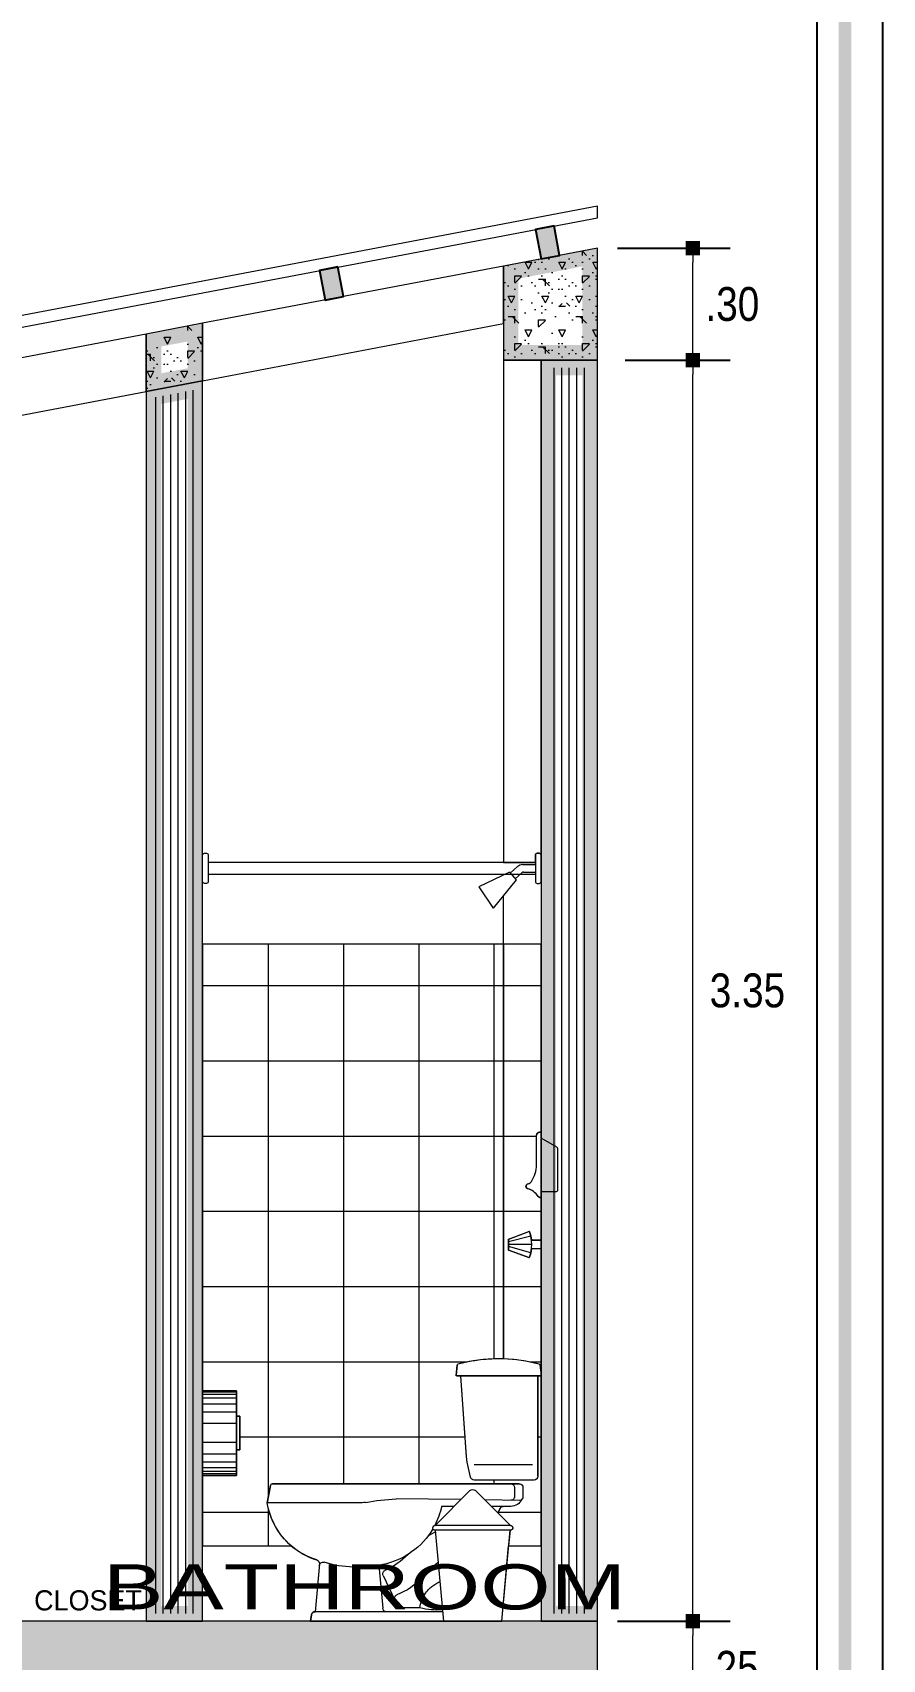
# Model space of a CAD drawing. Header units: millimetres. Extents: x 1555 to 3397, y 790 to 1592.
# Drawn here: x 1728.372 to 1730.633, y 808.408 to 812.734 of the extents above; entities that cross this region are included whole.
import ezdxf
from ezdxf.enums import TextEntityAlignment as Align

# ---------------------------------------------------------------- set-up
doc = ezdxf.new("R2010")
doc.units = ezdxf.units.MM
doc.linetypes.add('CONTINUA', pattern=[0])
doc.layers.get('0').update_dxf_attribs({"lineweight": 5})
doc.layers.get('Defpoints').update_dxf_attribs({"lineweight": 5})
for name, color, linetype, lineweight in [('0-Hach de Muro Alto', 145, 'Continuous', 5), ('0-Muro Alto', 145, 'Continuous', 5), ('02', 2, 'Continuous', 5), ('CASCO', 7, 'Continuous', 9), ('CONCRETO DE LOSA ALIGERADO', 251, 'Continuous', 5), ('COTA', 250, 'Continuous', 9), ('COTAS-01', 7, 'Continuous', 15), ('LOSA STDIO ARQ', 7, 'Continuous', 13), ('MARCO DE MENBRETE', 252, 'Continuous', 25), ('MARCO DE VENTANA Y PUERTA', 250, 'Continuous', 13), ('murito', 139, 'Continuous', 13), ('MURO ELEV', 7, 'Continuous', 20), ('NOMBRES', 7, 'Continuous', 0), ('PROYECCIONES', 9, 'Continuous', 5), ('TEXT2', 7, 'Continuous', 9), ('VIGA  MADERA', 46, 'Continuous', 25), ('VIGA PRINCIPAL', 250, 'CONTINUA', 9)]:
    doc.layers.add(name, color=color, linetype=linetype, lineweight=lineweight)
for name, color, linetype, lineweight, true_color in [('APARATOS-SANITARIOS-02', 7, 'Continuous', 13, 0x474e45), ('COLUMNA ELEVACION', 7, 'Continuous', 9, 0x44484a), ('MARCO  LOGITO LM', 7, 'Continuous', 25, 0x5b584a), ('RELLENO DE MURO CORTE', 7, 'Continuous', 5, 0x5b605f), ('TEXTURA SH', 7, 'Continuous', 5, 0x5f8f9f)]:
    doc.layers.add(name, color=color, linetype=linetype, lineweight=lineweight, true_color=true_color)
doc.layers.add('calamina', color=14, linetype='Continuous')
doc.layers.add('LOGO', color=7, linetype='Continuous')
doc.styles.add('DETALLES', font='techl___.ttf')
doc.styles.add('ROMAND', font='', dxfattribs={"height": 2})
doc.styles.add('TEXTO-AMBIENTES', font='GOTHIC.TTF', dxfattribs={"width": 1.5, "height": 0.125})
doc.styles.get('ROMAND').set_extended_font_data('Air Conditioner')
doc.dimstyles.new('50$0', dxfattribs={"dimscale": 0, "dimtxt": 0.09, "dimasz": 0.038, "dimexe": 0.1, "dimexo": 0.05, "dimgap": 0.02, "dimtad": 2, "dimtih": 1, "dimtoh": 1, "dimlfac": -1, "dimzin": 4, "dimdsep": 46, "dimtxsty": 'DETALLES', "dimblk": 'BOXFILLED', "dimcen": 2.5, "dimclrd": 256, "dimclre": 256, "dimclrt": 256, "dimazin": 0, "dimtfac": 1, "dimtmove": 0, "dimatfit": 2, "dimldrblk": 'DOT', "dimfxl": 0.2, "dimfxlon": 1, "dimtolj": 1, "dimtzin": 0, "dimlwd": -1, "dimarcsym": 0})
pattern_1 = [(90, (94.73978720857752, -7.142844465469118), (-0.02, 0), [])]

# ---------------------------------------------------------------- blocks, each defined once
blk = doc.blocks.new('PAPELERA')
at = {"layer": 'APARATOS-SANITARIOS-02'}
for p, q in [((0, 0.1124999999999545), (0, -0.1124999999999545)), ((0.0899999999999182, 0.1124999999999545), (0, 0.1124999999999545)), ((0.0899999999999182, -0.1124999999999545), (0.0899999999999182, 0.1124999999999545)), ((0.0989999999999327, 0.0449999999999591), (0.0899999999999182, 0.0449999999999591)), ((0.0989999999999327, -0.0449999999998454), (0.0989999999999327, 0.0449999999999591)), ((0.0899999999999182, -0.0449999999998454), (0.0989999999999327, -0.0449999999998454)), ((0, -0.1124999999999545), (0.0899999999999182, -0.1124999999999545))]:
    blk.add_line(p, q, dxfattribs=at)
at = {"layer": 'PROYECCIONES'}
for p, q in [((0.0899999999999182, 0.1088859963811046), (0, 0.1088859963811046)), ((0.0899999999999182, 0.1025392851771585), (0, 0.1025392851771585)), ((0.0899999999999182, 0.0925823072731191), (0, 0.0925823072731191)), ((0.0899999999999182, 0.0770550357099182), (0, 0.0770550357099182)), ((0.0899999999999182, 0.0557824630409414), (0, 0.0557824630409414)), ((0.0899999999999182, 0.0449999999999591), (0.0899999999999182, -0.0449999999998454)), ((0.0899999999999182, 0.0255518337460217), (0, 0.0255518337460217)), ((0.0899999999999182, -0.0255518337460217), (0, -0.0255518337460217)), ((0.0899999999999182, -0.0557824630409414), (0, -0.0557824630409414)), ((0.0899999999999182, -0.0770550357098046), (0, -0.0770550357098046)), ((0.0899999999999182, -0.0925823072731191), (0, -0.0925823072731191)), ((0.0899999999999182, -0.1025392851771585), (0, -0.1025392851771585)), ((0.0899999999999182, -0.1088859963809909), (0, -0.1088859963809909))]:
    blk.add_line(p, q, dxfattribs=at)
blk = doc.blocks.new('tacho')
at = {"layer": 'APARATOS-SANITARIOS-02'}
for p, q in [((2356.095447436451, 1087.52202667572), (2356.188040387166, 1087.61460655781)), ((2356.202854418227, 1087.614606484318), (2356.295445458055, 1087.52202667572)), ((2356.095417959336, 1087.52202667572), (2356.295445458055, 1087.52202667572)), ((2356.096387022923, 1087.509242381162), (2356.295445458055, 1087.509242381162)), ((2356.118251863919, 1087.267674322661), (2356.096387022923, 1087.509242381162)), ((2356.272641030587, 1087.267674322661), (2356.294510919557, 1087.509311065416)), ((2356.272641030587, 1087.267674322661), (2356.118251863919, 1087.267674322661))]:
    blk.add_line(p, q, dxfattribs=at)
for centre, radius, start, end in [((2356.195447365946, 1087.607198533457), 0.0104757892041821, 45.0034751803708, 134.9959563338517), ((2356.09545443213, 1087.515600480785), 0.0064261307482429, 90.06232937264437, 278.3445048211329), ((2356.295445458055, 1087.515634528441), 0.0063921472790298, 261.5931658128353, 90)]:
    blk.add_arc(centre, radius, start, end, dxfattribs=at)
blk = doc.blocks.new('A$C6BB93238')
at = {"layer": 'APARATOS-SANITARIOS-02'}
for p, q in [((-0.3826114089165458, 0.4323001418545119), (-0.3855775944825836, 0.4060282118900887)), ((-0.1619965177083031, 0.4038038317396513), (-0.3835902210844324, 0.4038038317396513)), ((-0.3771002387798035, 0.4038038317396513), (-0.172100238821713, 0.4038038317396513)), ((-0.3771002387798035, 0.1368038308157793), (-0.3771002387798035, 0.4038038317396513)), ((-0.1876425450022907, 0.1894042574151626), (-0.172100238821713, 0.4038038317396513)), ((-0.1621189474531093, 0.4322024740561119), (-0.1600029897813329, 0.4059645988329521)), ((-0.3625662898698465, 0.166803830145227), (-0.2076526924206519, 0.166803830145227)), ((-0.1979142190243692, 0.1345249869211784), (-0.1922848822136984, 0.1585776068552605)), ((-0.3671002388286979, 0.1268038310392967), (-0.2076511007903719, 0.1268038310392967)), ((-0.337600238824507, 0.1068038314863315), (-0.337600238824507, 0.0828038312777153)), ((-0.3276002388151937, 0.1168038312628141), (0.328236483649107, 0.1168038312628141)), ((-0.3151002388035522, 0.1068038314863315), (-0.3151002388035522, 0.0828038312777153)), ((0.3341420304791427, 0.1118642639651171), (0.3423997612267158, 0.0658769708409182)), ((-0.3276002388151937, 0.0728038315012327), (-0.2362562439566318, 0.0739195478495276)), ((-0.3049787784980253, 0.0568038307412735), (-0.2533743771286936, 0.0568038307413872)), ((-0.2708030888093162, 0.0393775789597157), (-0.2776002388268353, 0.0524863682969681)), ((-0.1725805929677335, 0.0746973106888618), (-0.0001192713675664, 0.0768038302942387)), ((-0.1546849422898049, 0.0568038307411598), (-0.1213082899043911, 0.0568038307412735)), ((0.0988199347343653, 0.0658769708409182), (0.3423997612267158, 0.0658769708409182)), ((0.0345577825505643, -0.1273653220102915), (-0.0040241250821964, -0.2075327533946165)), ((0.0447173950674369, -0.1089416268930563), (0.0355459524730577, -0.2140653107032904)), ((0.2039414132309503, -0.0958666868225464), (0.2150501853616333, -0.2231961685881743)), ((-0.063522435811592, -0.2131961688116917), (-0.01303489846714, -0.2131961688116917)), ((0.2273997611778213, -0.2481961689607033), (-0.2526002388035522, -0.2481961689607033)), ((-0.1245728964618138, -0.2231961685881743), (0.2150501853616333, -0.2231961685881743)), ((0.2273997611778213, -0.2481961689607033), (0.224940629007051, -0.2317199829683432))]:
    blk.add_line(p, q, dxfattribs=at)
for points in [[(-0.0861401720026152, -0.0206166237310299), (-0.1030991085858659, -0.0121398858443627), (-0.1053798108152932, -0.0111349777316718)], [(-0.1126461154949538, -0.0914191619342546), (-0.1107839555184, -0.0928621396139988), (-0.1082366289624588, -0.0948844972715506), (-0.1056663572376237, -0.0969800457075962), (-0.1031044490223394, -0.0991314828113446), (-0.1005822131696732, -0.1013215101972946), (-0.0981240804826484, -0.1035363144890198), (-0.0957269699715653, -0.1057760484234222), (-0.0933809227130951, -0.1080443590597042), (-0.0910759799003245, -0.1103448860064873), (-0.0888021824935095, -0.1126812744603285), (-0.0865495716857368, -0.1150571677551397), (-0.08430818849547, -0.1174762073621878), (-0.0820680741157958, -0.1199420384780296), (-0.0798237170961329, -0.1224533237234482), (-0.0775873962843434, -0.1249887991414198), (-0.0753758380010368, -0.1275222237870821), (-0.07320576862502999, -0.1300273529902824), (-0.0712433348230661, -0.132304557757152)], [(-0.063522435811592, -0.2131961688116917), (-0.0636028716976398, -0.212528606103433), (-0.0653630381270887, -0.2033228307680019), (-0.067508394509332, -0.1954303897634872), (-0.0699493174029158, -0.1887028246835598), (-0.0725961833081783, -0.1829916827098259), (-0.0753593688418732, -0.1781485054359564), (-0.0781492505043389, -0.1740248363182673), (-0.0808762048541212, -0.1704722206757196), (-0.0834716231033781, -0.1673575818256268), (-0.0859509554279612, -0.1646093737051615), (-0.088350666657334, -0.1621714263872036), (-0.0907072215045446, -0.1599875699446329), (-0.09305708491547199, -0.1580016381756195), (-0.0954367216613719, -0.1561574630156883), (-0.0978825965717079, -0.1543988745377192), (-0.1004311744759434, -0.1526697065398821), (-0.1031092742628061, -0.1509258273706564), (-0.1059051313491182, -0.1491712454424032), (-0.1087973350945504, -0.1474220130310186), (-0.1117644750333966, -0.1456941768244633), (-0.1147851405253277, -0.1440037853733429), (-0.1172841319960298, -0.1426638299648175)]]:
    blk.add_lwpolyline(points, dxfattribs=at)
for centre, radius, start, end in [((-0.3786366620620356, 0.4318513803466431), 0.004, 104.9523971189902, 173.5583999025873), ((-0.2723159614538417, 0.0337343521698586), 0.4160694831200143, 75.06353998174956, 104.9523971189902), ((-0.1661060033070498, 0.4318809367998711), 0.004, 4.610649280967571, 75.06353998174956), ((-0.3835902210844324, 0.4058038302048317), 0.002, 173.5583999025873, 270), ((-0.1619965177083031, 0.4058038302048317), 0.002, 270, 4.610649280967571), ((-0.3811803889398106, 0.2027871933116785), 0.194, 346.8274465586379, 356.0443544906659), ((-0.3671002388286979, 0.1368038308157793), 0.01, 180, 270), ((-0.2076511007903719, 0.1368038308157793), 0.01, 270, 346.8274465586379), ((-0.3276002388151937, 0.1068038314863315), 0.01, 90, 180), ((-0.305100238794239, 0.1068038314863315), 0.01, 90, 180), ((0.328236483649107, 0.1108038302793375), 0.006, 10.17985755253992, 90), ((-0.3276002388151937, 0.0828038312777153), 0.01, 180, 270), ((-0.3051589932579191, 0.0892739303692452), 0.032470599936688, 204.6471298786019, 270.3179984317837), ((-0.3055543161749483, 0.0826157450958363), 0.0095477753568326, 178.8712370522022, 272.7057628455843), ((-0.2847022750352153, 0.0488038312926165), 0.008, 27.40757545097818, 90), ((0.0760646337007529, 0.0997624088361136), 0.2019938373224606, 192.2790260554122, 207.6411591022007), ((-0.0326634387888589, -0.5637062743023762), 0.6413363535589515, 79.78397842395609, 87.09131627867893), ((0.0988199347343653, 0.1658769704683891), 0.1, 259.7839784239561, 270), ((0.1554351026138647, 0.0955356814249626), 0.1893024634503625, 287.0595520074839, 350.9861237939339), ((0.0760646337007529, 0.0997624088361136), 0.2019938373224606, 210.4413806037472, 258.3808046024922), ((0.1082879302271067, 0.0647193294300905), 0.1951716279668844, 223.9661854969908, 246.216823598236), ((0.2139035712757504, -0.0949975449309477), 0.01, 107.0595520074839, 184.9861053512526), ((0.0255470092238284, -0.1230287376508841), 0.01, 334.3000415996463, 66.21682359823606), ((0.1014875461992233, 0.2091703217759004), 0.3142931472267642, 257.8582291947774, 286.6485063002921), ((0.0347552370226367, -0.1080724850014576), 0.01, 355.0138946487473, 86.40744835496716), ((0.1943973951570115, -0.1015285767332443), 0.01, 4.986105351252679, 106.6485063002921), ((0.0692313751501388, 0.0031901661589018), 0.1951716279668844, 223.9661854969908, 248.597070845328), ((-0.1075216507010737, -0.0440755665019879), 0.1747504187801262, 264.5542672489828, 284.5830562938624), ((-0.01303489846714, -0.2031961690352091), 0.01, 270, 334.3000415996463), ((-0.005640754621254001, -0.1878322448299059), 0.01, 334.3000415996463, 68.597070845328), ((0.0255837944282575, -0.2131961688116917), 0.01, 270, 355.0138946487473), ((0.2150501853616333, -0.2331961683646568), 0.01, 8.488943864650995, 90)]:
    blk.add_arc(centre, radius, start, end, dxfattribs=at)
blk.add_blockref('tacho', (-2356.399476609551, -1087.515870491502), dxfattribs=at)
blk = doc.blocks.new('javonerac')
at = {"layer": 'APARATOS-SANITARIOS-02'}
for p, q in [((100.6702174282947, 69.07008575342827), (100.6702174282947, 69.14922368446275)), ((100.6819415662257, 69.15703977641682), (100.6780335202487, 69.15703977641682)), ((100.6819415662257, 68.98313173043978), (100.6819415662257, 69.15703977641682)), ((100.7239064995694, 69.11768828235796), (100.6819415662257, 69.14140759250874)), ((100.7268840949613, 69.00462598331336), (100.7268840949613, 69.11258498295854)), ((100.7210220259958, 68.99876391434786), (100.6819415662257, 68.99876391434786))]:
    blk.add_line(p, q, dxfattribs=at)
for centre, radius, start, end in [((100.6780335202487, 69.14922368446275), 0.0078160919540199, 90, 180), ((100.7210220259958, 69.11258498295854), 0.0058620689655149, 6.999999999999999e-15, 60.52411099671203), ((100.5853557294407, 69.07258754113275), 0.0848985681510434, 327.0230172897451, 358.3113657468206), ((100.6488688772181, 69.01277851637998), 0.0070105739807483, 96.11396728338885, 184.9162534582184), ((100.6482055264298, 69.01304845119286), 0.0063811190495599, 187.842784876934, 247.5618881120117), ((100.6322641135124, 68.95867873603478), 0.0503181162433746, 32.75611663400286, 74.43038684285594), ((100.6451416508192, 69.03225660053744), 0.0128576210390067, 283.4037941085589, 332.7883044807039), ((100.7210220259958, 69.00462598331336), 0.0058620689655149, 270, 6.999999999999999e-15), ((100.6809543275047, 68.99166861314978), 0.0085937772072042, 222.1273770799868, 276.5966070057578)]:
    blk.add_arc(centre, radius, start, end, dxfattribs=at)
blk = doc.blocks.new('_BOXFILLED')
at = {"color": 0, "linetype": 'ByBlock'}
blk.add_line((-0.5, 0), (-1, 0), dxfattribs=at)
blk.add_solid([(-0.5, 0.5), (0.5, 0.5), (-0.5, -0.5), (0.5, -0.5)], dxfattribs=at)
blk = doc.blocks.new('*D444')
at = {"layer": 'COTA', "lineweight": -2, "transparency": 16777216}
for p, q in [((1729.927998750956, 808.5105484734366), (1730.227998750956, 808.5105484734366)), ((1729.927998750956, 808.2605484734365), (1730.227998750956, 808.2605484734365))]:
    blk.add_line(p, q, dxfattribs=at)
at = {"layer": 'COTA', "transparency": 16777216}
blk.add_line((1730.127998750957, 808.2985484734365), (1730.127998750957, 808.4725484734366), dxfattribs=at)
at = {"layer": 'Defpoints', "color": 0, "transparency": 16777216}
for p in [(1729.8745976691, 808.5105484734366), (1730.127998750957, 808.5105484734366), (1729.874597669099, 808.2605484734365)]:
    blk.add_point(p, dxfattribs=at)
at = {"layer": 'COTA', "transparency": 16777216, "xscale": 0.038, "yscale": 0.038, "zscale": 0.038}
for p, rotation in [((1730.127998750957, 808.5105484734366), 90), ((1730.127998750957, 808.2605484734365), 270)]:
    blk.add_blockref('_BOXFILLED', p, dxfattribs=dict(at, rotation=rotation))
at = {"layer": 'COTA', "transparency": 16777216, "insert": (1730.231880329904, 808.3855484734369), "char_height": 0.09, "attachment_point": 5, "style": 'DETALLES'}
blk.add_mtext('\\A1;.25', dxfattribs=at)
blk = doc.blocks.new('_Dot')
at = {"layer": '02', "color": 0, "lineweight": -2}
blk.add_line((-0.5, 0), (-1, 0), dxfattribs=at)
at = {"layer": '02', "color": 0, "const_width": 0.5}
blk.add_lwpolyline([(-0.25, 0, 1), (0.25, 0, 1)], format="xyb", close=True, dxfattribs=at)
blk = doc.blocks.new('*D445')
at = {"layer": 'COTA', "lineweight": -2, "transparency": 16777216}
for p, q in [((1729.948098674995, 811.8631202281051), (1730.227998750956, 811.8631202281051)), ((1729.927998750956, 808.5105484734366), (1730.227998750956, 808.5105484734366))]:
    blk.add_line(p, q, dxfattribs=at)
at = {"layer": 'COTA', "transparency": 16777216}
blk.add_line((1730.127998750957, 808.5485484734367), (1730.127998750957, 811.8251202281051), dxfattribs=at)
at = {"layer": 'Defpoints', "color": 0, "transparency": 16777216}
for p in [(1729.898098674995, 811.8631202281051), (1730.127998750957, 811.8631202281051), (1729.8745976691, 808.5105484734366)]:
    blk.add_point(p, dxfattribs=at)
at = {"layer": 'COTA', "transparency": 16777216, "xscale": 0.038, "yscale": 0.038, "zscale": 0.038}
for p, rotation in [((1730.127998750957, 811.8631202281051), 90), ((1730.127998750957, 808.5105484734366), 270)]:
    blk.add_blockref('_BOXFILLED', p, dxfattribs=dict(at, rotation=rotation))
at = {"layer": 'COTA', "transparency": 16777216, "insert": (1730.273525066746, 810.1868343507712), "char_height": 0.09, "attachment_point": 5, "style": 'DETALLES'}
blk.add_mtext('\\A1;3.35', dxfattribs=at)
blk = doc.blocks.new('*D446')
at = {"layer": 'COTA', "lineweight": -2, "transparency": 16777216}
for p, q in [((1729.927998750956, 812.1605484734367), (1730.227998750956, 812.1605484734367)), ((1729.948098674995, 811.8631202281051), (1730.227998750956, 811.8631202281051))]:
    blk.add_line(p, q, dxfattribs=at)
at = {"layer": 'COTA', "transparency": 16777216}
blk.add_line((1730.127998750957, 811.9011202281051), (1730.127998750957, 812.1225484734367), dxfattribs=at)
at = {"layer": 'Defpoints', "color": 0, "transparency": 16777216}
for p in [(1729.874597669099, 812.1605484734367), (1730.127998750957, 812.1605484734367), (1729.898098674995, 811.8631202281051)]:
    blk.add_point(p, dxfattribs=at)
at = {"layer": 'COTA', "transparency": 16777216, "xscale": 0.038, "yscale": 0.038, "zscale": 0.038}
for p, rotation in [((1730.127998750957, 812.1605484734367), 90), ((1730.127998750957, 811.8631202281051), 270)]:
    blk.add_blockref('_BOXFILLED', p, dxfattribs=dict(at, rotation=rotation))
at = {"layer": 'COTA', "transparency": 16777216, "insert": (1730.233525066746, 812.0118343507712), "char_height": 0.09, "attachment_point": 5, "style": 'DETALLES'}
blk.add_mtext('\\A1;.30', dxfattribs=at)

msp = doc.modelspace()

# ---------------------------------------------------------------- hatches: boundary and pattern name
at = {"layer": 'CONCRETO DE LOSA ALIGERADO'}
h = msp.add_hatch(dxfattribs=at)
h.set_pattern_fill('CONCRETE', color=256, scale=0.18, style=0, pattern_type=2)
h.set_pattern_definition([(45, (308.6179759423039, -148.7075730685139), (0, 0.1800008193761351), [0.0254556, -0.050913, 0.0127278, -0.0763668, 0.0254556, -0.06363964116000001]), (135, (308.7349759423039, -148.6985730685138), (-0.1800008193761351, 0), [0.02545578, -0.0381834, 0.0127278, -0.063639, 0.02545578, -0.08909668116000001]), (63.43494882, (308.5909759423039, -148.7345730685138), (9.1798e-12, 0.1800000000000169), [0.02012399999999972, -0.08049599999999917, 0.02012399999999972, -0.08050211801999917]), (116.5650512, (308.5909759423039, -148.7345730685138), (-7.20117e-11, 0.1800000000000169), [0.02012399999999972, -0.08049599999999917, 0.02012399999999972, -0.08050211801999917]), (0, (308.5909759423039, -148.7165730685138), (0, 0.18), [0.009000000000000001, -0.07200000000000001, 0.018, -0.07200000000000001, 0.009000000000000001]), (0, (308.5909759423039, -148.6895730685139), (0, 0.18), [-0.027, 0.018, -0.07200000000000001, 0, -0.063, 0]), (0, (308.5909759423039, -148.6805730685138), (0, 0.18), [-0.07200000000000001, 0, -0.05400000000000001, 0.018, -0.036, 0]), (0, (308.5909759423039, -148.6535730685139), (0, 0.18), [-0.036, 0, -0.045, 0.018, -0.081, 0]), (0, (308.5909759423039, -148.6265730685138), (0, 0.18), [-0.036, 0.018, -0.07200000000000001, 0.018, -0.036, 0]), (0, (308.5909759423039, -148.5815730685138), (0, 0.18), [-0.027, 0.018, -0.036, 0, -0.099, 0]), (0, (308.5909759423039, -148.5725730685139), (0, 0.18), [-0.036, 0, -0.108, 0.018, -0.018, 0]), (90, (308.599975942304, -148.6985730685138), (-0.18, 0), [-0.05400000000000001, 0, -0.05400000000000001, 0, -0.07200000000000001, 0]), (90, (308.6179759423039, -148.7345730685138), (-0.18, 0), [-0.027, 0.018, -0.07200000000000001, 0, -0.063, 0]), (90, (308.635975942304, -148.7345730685138), (-0.18, 0), [-0.07200000000000001, 0, -0.063, 0.018, -0.027, 0]), (90, (308.7349759423039, -148.7345730685138), (-0.18, 0), [-0.036, 0.018, -0.09, 0.018, -0.018, 0]), (90, (308.608975942304, -148.7165730685138), (-0.18, 0), [-0.05400000000000001, 0, -0.063, 0, -0.063, 0]), (90, (308.6269759423039, -148.7165730685138), (-0.18, 0), [-0.045, 0, -0.099, 0, -0.036, 0]), (90, (308.6449759423041, -148.7075730685139), (-0.18, 0), [-0.09, 0, -0.027, 0, -0.063, 0]), (90, (308.653975942304, -148.7255730685138), (-0.18, 0), [-0.081, 0, -0.036, 0, -0.045, 0]), (90, (308.6719759423038, -148.6985730685138), (-0.18, 0), [-0.07200000000000001, 0, -0.027, 0, -0.07200000000000001, 0]), (90, (308.6809759423039, -148.6895730685139), (-0.18, 0), [-0.081, 0, -0.036, 0, -0.063, 0]), (90, (308.6899759423039, -148.7345730685138), (-0.18, 0), [-0.108, 0, -0.045, 0, -0.027, 0]), (90, (308.6989759423039, -148.7075730685139), (-0.18, 0), [-0.036, 0, -0.07200000000000001, 0, -0.07200000000000001, 0]), (90, (308.7079759423038, -148.7165730685138), (-0.18, 0), [-0.081, 0, -0.045, 0, -0.05400000000000001, 0]), (90, (308.7169759423039, -148.7255730685138), (-0.18, 0), [-0.07200000000000001, 0, -0.05400000000000001, 0, -0.05400000000000001, 0]), (90, (308.7349759423039, -148.7165730685138), (-0.18, 0), [-0.05400000000000001, 0, -0.05400000000000001, 0, -0.07200000000000001, 0]), (90, (308.7529759423039, -148.7075730685139), (-0.18, 0), [-0.07200000000000001, 0, -0.036, 0, -0.07200000000000001, 0]), (90, (308.7619759423039, -148.6985730685138), (-0.18, 0), [-0.027, 0, -0.108, 0, -0.045, 0])])
h.paths.add_polyline_path([(1729.874597669099, 811.8630484734367), (1729.874597669099, 812.1605484734367), (1729.6245976691, 812.1130484734367), (1729.6245976691, 811.8630484734367)])
h = msp.add_hatch(dxfattribs=at)
h.set_pattern_fill('CONCRETE', color=256, scale=0.18, style=0, pattern_type=2)
h.set_pattern_definition([(45, (307.5679759423043, -148.9070730685137), (0, 0.1800008193761351), [0.0254556, -0.050913, 0.0127278, -0.0763668, 0.0254556, -0.06363964116000001]), (135, (307.6849759423041, -148.8980730685137), (-0.1800008193761351, 0), [0.02545578, -0.0381834, 0.0127278, -0.063639, 0.02545578, -0.08909668116000001]), (63.43494882, (307.5409759423041, -148.9340730685138), (9.1798e-12, 0.1800000000000169), [0.02012399999999972, -0.08049599999999917, 0.02012399999999972, -0.08050211801999917]), (116.5650512, (307.5409759423041, -148.9340730685138), (-7.20117e-11, 0.1800000000000169), [0.02012399999999972, -0.08049599999999917, 0.02012399999999972, -0.08050211801999917]), (0, (307.5409759423041, -148.9160730685138), (0, 0.18), [0.009000000000000001, -0.07200000000000001, 0.018, -0.07200000000000001, 0.009000000000000001]), (0, (307.5409759423041, -148.8890730685137), (0, 0.18), [-0.027, 0.018, -0.07200000000000001, 0, -0.063, 0]), (0, (307.5409759423041, -148.8800730685137), (0, 0.18), [-0.07200000000000001, 0, -0.05400000000000001, 0.018, -0.036, 0]), (0, (307.5409759423041, -148.8530730685139), (0, 0.18), [-0.036, 0, -0.045, 0.018, -0.081, 0]), (0, (307.5409759423041, -148.8260730685137), (0, 0.18), [-0.036, 0.018, -0.07200000000000001, 0.018, -0.036, 0]), (0, (307.5409759423041, -148.7810730685138), (0, 0.18), [-0.027, 0.018, -0.036, 0, -0.099, 0]), (0, (307.5409759423041, -148.7720730685137), (0, 0.18), [-0.036, 0, -0.108, 0.018, -0.018, 0]), (90, (307.5499759423041, -148.8980730685137), (-0.18, 0), [-0.05400000000000001, 0, -0.05400000000000001, 0, -0.07200000000000001, 0]), (90, (307.5679759423043, -148.9340730685138), (-0.18, 0), [-0.027, 0.018, -0.07200000000000001, 0, -0.063, 0]), (90, (307.5859759423042, -148.9340730685138), (-0.18, 0), [-0.07200000000000001, 0, -0.063, 0.018, -0.027, 0]), (90, (307.6849759423041, -148.9340730685138), (-0.18, 0), [-0.036, 0.018, -0.09, 0.018, -0.018, 0]), (90, (307.5589759423042, -148.9160730685138), (-0.18, 0), [-0.05400000000000001, 0, -0.063, 0, -0.063, 0]), (90, (307.5769759423043, -148.9160730685138), (-0.18, 0), [-0.045, 0, -0.099, 0, -0.036, 0]), (90, (307.5949759423042, -148.9070730685137), (-0.18, 0), [-0.09, 0, -0.027, 0, -0.063, 0]), (90, (307.6039759423043, -148.9250730685138), (-0.18, 0), [-0.081, 0, -0.036, 0, -0.045, 0]), (90, (307.6219759423041, -148.8980730685137), (-0.18, 0), [-0.07200000000000001, 0, -0.027, 0, -0.07200000000000001, 0]), (90, (307.6309759423041, -148.8890730685137), (-0.18, 0), [-0.081, 0, -0.036, 0, -0.063, 0]), (90, (307.6399759423041, -148.9340730685138), (-0.18, 0), [-0.108, 0, -0.045, 0, -0.027, 0]), (90, (307.6489759423041, -148.9070730685137), (-0.18, 0), [-0.036, 0, -0.07200000000000001, 0, -0.07200000000000001, 0]), (90, (307.6579759423041, -148.9160730685138), (-0.18, 0), [-0.081, 0, -0.045, 0, -0.05400000000000001, 0]), (90, (307.6669759423041, -148.9250730685138), (-0.18, 0), [-0.07200000000000001, 0, -0.05400000000000001, 0, -0.05400000000000001, 0]), (90, (307.6849759423041, -148.9160730685138), (-0.18, 0), [-0.05400000000000001, 0, -0.05400000000000001, 0, -0.07200000000000001, 0]), (90, (307.7029759423042, -148.9070730685137), (-0.18, 0), [-0.07200000000000001, 0, -0.036, 0, -0.07200000000000001, 0]), (90, (307.7119759423043, -148.8980730685137), (-0.18, 0), [-0.027, 0, -0.108, 0, -0.045, 0])])
h.paths.add_polyline_path([(1728.8245976691, 811.8083649772756), (1728.8245976691, 811.9610484734368), (1728.6745976691, 811.9325484734368), (1728.6745976691, 811.7798649772756)])
h = msp.add_hatch(dxfattribs=at)
h.set_pattern_fill('CONCRETE', color=256, scale=0.18, style=0, pattern_type=2)
h.set_pattern_definition([(45, (290.9679759423046, -151.7400730685139), (0, 0.1800008193761351), [0.0254556, -0.050913, 0.0127278, -0.0763668, 0.0254556, -0.06363964116000001]), (135, (291.0849759423045, -151.7310730685139), (-0.1800008193761351, 0), [0.02545578, -0.0381834, 0.0127278, -0.063639, 0.02545578, -0.08909668116000001]), (63.43494882, (290.9409759423045, -151.7670730685139), (9.1798e-12, 0.1800000000000169), [0.0201239999999997, -0.080495999999999, 0.0201239999999997, -0.080502118019999]), (116.5650512, (290.9409759423045, -151.7670730685139), (-7.20117e-11, 0.1800000000000169), [0.0201239999999997, -0.080495999999999, 0.0201239999999997, -0.080502118019999]), (0, (290.9409759423045, -151.7490730685138), (0, 0.18), [0.009000000000000001, -0.07200000000000001, 0.018, -0.07200000000000001, 0.009000000000000001]), (0, (290.9409759423045, -151.7220730685139), (0, 0.18), [-0.027, 0.018, -0.07200000000000001, 0, -0.063, 0]), (0, (290.9409759423045, -151.7130730685138), (0, 0.18), [-0.07200000000000001, 0, -0.05400000000000001, 0.018, -0.036, 0]), (0, (290.9409759423045, -151.6860730685139), (0, 0.18), [-0.036, 0, -0.045, 0.018, -0.081, 0]), (0, (290.9409759423045, -151.6590730685139), (0, 0.18), [-0.036, 0.018, -0.07200000000000001, 0.018, -0.036, 0]), (0, (290.9409759423045, -151.6140730685138), (0, 0.18), [-0.027, 0.018, -0.036, 0, -0.099, 0]), (0, (290.9409759423045, -151.6050730685138), (0, 0.18), [-0.036, 0, -0.108, 0.018, -0.018, 0]), (90, (290.9499759423045, -151.7310730685139), (-0.18, 0), [-0.05400000000000001, 0, -0.05400000000000001, 0, -0.07200000000000001, 0]), (90, (290.9679759423046, -151.7670730685139), (-0.18, 0), [-0.027, 0.018, -0.07200000000000001, 0, -0.063, 0]), (90, (290.9859759423045, -151.7670730685139), (-0.18, 0), [-0.07200000000000001, 0, -0.063, 0.018, -0.027, 0]), (90, (291.0849759423045, -151.7670730685139), (-0.18, 0), [-0.036, 0.018, -0.09, 0.018, -0.018, 0]), (90, (290.9589759423046, -151.7490730685138), (-0.18, 0), [-0.05400000000000001, 0, -0.063, 0, -0.063, 0]), (90, (290.9769759423045, -151.7490730685138), (-0.18, 0), [-0.045, 0, -0.099, 0, -0.036, 0]), (90, (290.9949759423046, -151.7400730685139), (-0.18, 0), [-0.09, 0, -0.027, 0, -0.063, 0]), (90, (291.0039759423046, -151.7580730685139), (-0.18, 0), [-0.081, 0, -0.036, 0, -0.045, 0]), (90, (291.0219759423044, -151.7310730685139), (-0.18, 0), [-0.07200000000000001, 0, -0.027, 0, -0.07200000000000001, 0]), (90, (291.0309759423045, -151.7220730685139), (-0.18, 0), [-0.081, 0, -0.036, 0, -0.063, 0]), (90, (291.0399759423044, -151.7670730685139), (-0.18, 0), [-0.108, 0, -0.045, 0, -0.027, 0]), (90, (291.0489759423044, -151.7400730685139), (-0.18, 0), [-0.036, 0, -0.07200000000000001, 0, -0.07200000000000001, 0]), (90, (291.0579759423044, -151.7490730685138), (-0.18, 0), [-0.081, 0, -0.045, 0, -0.05400000000000001, 0]), (90, (291.0669759423045, -151.7580730685139), (-0.18, 0), [-0.07200000000000001, 0, -0.05400000000000001, 0, -0.05400000000000001, 0]), (90, (291.0849759423045, -151.7490730685138), (-0.18, 0), [-0.05400000000000001, 0, -0.05400000000000001, 0, -0.07200000000000001, 0]), (90, (291.1029759423046, -151.7400730685139), (-0.18, 0), [-0.07200000000000001, 0, -0.036, 0, -0.07200000000000001, 0]), (90, (291.1119759423045, -151.7310730685139), (-0.18, 0), [-0.027, 0, -0.108, 0, -0.045, 0])])
h.paths.add_polyline_path([(1724.874597669099, 808.3605484734364), (1724.874597669099, 808.2605484734365), (1725.124597669099, 808.2605484734365), (1725.124597669099, 808.3105484734365), (1729.6245976691, 808.3105484734366), (1729.624597669099, 808.2605484734366), (1729.8745976691, 808.2605484734366), (1729.8745976691, 808.5105484734365), (1723.674597669099, 808.5105484734363), (1723.674597669099, 808.7005484734365), (1723.424597669099, 808.7005484734365), (1723.424597669099, 808.8905484734366), (1723.174597669099, 808.8905484734365), (1723.174597669099, 809.0805484734365), (1711.974597669099, 809.0805484734367), (1711.974597669099, 808.8805484734368), (1722.93985579855, 808.8805484734368), (1722.974597669099, 808.8541446518194), (1723.18985579855, 808.6905484734366), (1723.211877775318, 808.6738117710931), (1723.224597669099, 808.6641446518192), (1723.43985579855, 808.5005484734364), (1723.461877775318, 808.483811771093), (1723.474597669099, 808.4741446518194), (1723.624066324866, 808.3605484734361)])
at = {"layer": 'RELLENO DE MURO CORTE'}
h = msp.add_hatch(dxfattribs=at)
h.set_pattern_fill('_USER', color=256, scale=0.02, angle=90, style=0, pattern_type=0)
h.set_pattern_definition(pattern_1)
h.paths.add_polyline_path([(1729.854597669099, 811.8430484734367), (1729.7445976691, 811.8430484734367), (1729.7445976691, 808.5305484734366), (1729.854597669099, 808.5305484734366)])
h = msp.add_hatch(dxfattribs=at)
h.set_pattern_fill('_USER', color=256, scale=0.02, angle=90, style=0, pattern_type=0)
h.set_pattern_definition(pattern_1)
h.paths.add_polyline_path([(1728.8045976691, 811.7842071777874), (1728.6945976691, 811.7633071777873), (1728.6945976691, 808.5305484734366), (1728.8045976691, 808.5305484734366)])
at = {"layer": 'TEXTURA SH'}
h = msp.add_hatch(dxfattribs=at)
h.set_pattern_fill('_USER', color=256, scale=0.2, angle=90, style=0, double=1, pattern_type=0)
h.set_pattern_definition([(90, (0, 0), (-0.2, 1.224606353822377e-17), []), (180, (0, 0), (-2.449212707644755e-17, -0.2), [])])
edge = h.paths.add_edge_path()
edge.add_line((1729.6245976691, 810.3105484734366), (1728.8245976691, 810.3105484734366))
edge.add_line((1728.8245976691, 810.3105484734366), (1728.8245976691, 809.1230484734367))
edge.add_line((1728.8245976691, 809.1230484734367), (1728.9145976691, 809.1230484734367))
edge.add_line((1728.9145976691, 809.1230484734367), (1728.9145976691, 809.0555484734367))
edge.add_line((1728.9145976691, 809.0555484734367), (1728.9235976691, 809.0555484734367))
edge.add_line((1728.9235976691, 809.0555484734367), (1728.9235976691, 808.9655484734369))
edge.add_line((1728.9235976691, 808.9655484734369), (1728.9145976691, 808.9655484734369))
edge.add_line((1728.9145976691, 808.9655484734369), (1728.9145976691, 808.8980484734368))
edge.add_line((1728.9145976691, 808.8980484734368), (1728.8245976691, 808.8980484734368))
edge.add_line((1728.8245976691, 808.8980484734368), (1728.8245976691, 808.7105484734367))
edge.add_line((1728.8245976691, 808.7105484734367), (1729.060391717708, 808.7105484734367))
edge.add_arc((1729.183584971937, 808.8542803237024), 0.1893024634503224, 189.0138761651521, 229.3999634254371, ccw=False)
edge.add_line((1728.996620313346, 808.8246216132396), (1729.004878044091, 808.8706089049538))
edge.add_arc((1729.010783590902, 808.8695484725567), 0.005999999999954244, 90, 169.8201424814206, ccw=False)
edge.add_line((1729.010783590902, 808.8755484725567), (1729.666620313351, 808.8755484737637))
edge.add_arc((1729.666620313366, 808.8655484737637), 0.009999999999990905, 0, 90.00000008467907, ccw=False)
edge.add_line((1729.676620313366, 808.8655484737637), (1729.676620313366, 808.841548473559))
edge.add_arc((1729.666620313366, 808.841548473555), 0.009999999999990905, -44.99999524252962, 2.279819000250427e-08, ccw=False)
edge.add_arc((1729.644179067809, 808.8480185726468), 0.03247059993672802, 269.9999999995988, 335.3528726807923, ccw=False)
edge.add_line((1729.644179067809, 808.81554797271), (1729.623722426877, 808.8155484735697))
edge.add_arc((1729.623722349586, 808.8075484735701), 0.007999999999956816, 89.999446446289, 152.5924245942806)
edge.add_line((1729.616620313333, 808.8112310108818), (1729.60982316336, 808.7981222212366))
edge.add_line((1729.60982316336, 808.7981222212366), (1729.643049315729, 808.7649007584263))
edge.add_arc((1729.643042251972, 808.7584746315603), 0.00642613074834501, -81.65549521971889, 89.93701908624831, ccw=False)
edge.add_line((1729.64397484276, 808.7521165319374), (1729.642109661179, 808.7521165319374))
edge.add_line((1729.642109661179, 808.7521165319374), (1729.638347247409, 808.7105484734367))
edge.add_line((1729.638347247409, 808.7105484734367), (1729.7245976691, 808.7105484734367))
edge.add_line((1729.7245976691, 808.7105484734367), (1729.7245976691, 809.1625484740171))
edge.add_line((1729.7245976691, 809.1625484740171), (1729.716120313331, 809.1625484740171))
edge.add_line((1729.716120313331, 809.1625484740171), (1729.716120313379, 808.8955484730932))
edge.add_arc((1729.70612031338, 808.8955484730932), 0.009999999999763531, -90.00000000130268, 0, ccw=False)
edge.add_line((1729.706120313379, 808.8855484730932), (1729.546671175327, 808.8855484730932))
edge.add_arc((1729.546671175341, 808.8955484730931), 0.009999999999877218, 193.1725539437939, 269.99999992053193, ccw=False)
edge.add_line((1729.536934293574, 808.8932696283309), (1729.531304956849, 808.917322248723))
edge.add_arc((1729.72020046349, 808.961531835589), 0.1939999999992262, 184.1462467434318, 193.1725534824089, ccw=False)
edge.add_line((1729.526708210322, 808.9475051480275), (1729.511120313372, 809.1625484740171))
edge.add_line((1729.511120313372, 809.1625484740171), (1729.498848808922, 809.1625484740171))
edge.add_line((1729.498848808922, 809.1625484740171), (1729.501139022038, 809.1909471158358))
edge.add_arc((1729.505126077946, 809.1906255801769), 0.003999999999921238, 104.936465338217, 175.3893664993822, ccw=False)
edge.add_arc((1729.611336036005, 808.7924789944473), 0.4160694831199981, 88.17346776997488, 104.9364600511957, ccw=False)
edge.add_line((1729.6245976691, 809.2083370758542), (1729.6245976691, 810.3105484734366))
edge = h.paths.add_edge_path(flags=17)
edge.add_line((1729.7245976691, 810.3105484734366), (1729.6245976691, 810.3105484734366))
edge.add_line((1729.6245976691, 810.3105484734366), (1729.6245976691, 809.2083370758542))
edge.add_arc((1729.61133603912, 808.7924789943474), 0.4160694831205186, 75.04760330851798, 88.17346819915582, ccw=False)
edge.add_arc((1729.717656736613, 809.1905960226239), 0.004000000000084002, 6.441599937779699, 75.04760288952963, ccw=False)
edge.add_line((1729.721631483511, 809.1910447843592), (1729.7245976691, 809.1647728535794))
edge.add_line((1729.7245976691, 809.1647728535794), (1729.7245976691, 809.5001096664433))
edge.add_line((1729.7245976691, 809.5001096664433), (1729.699359039775, 809.5001096664433))
edge.add_arc((1729.599122532795, 809.5119131085045), 0.1009290769598504, 340.41483057813315, 353.2840111548825, ccw=False)
edge.add_arc((1729.692557282662, 809.4786697395733), 0.001756630884633831, 256.1511418712567, 340.414829953387, ccw=False)
edge.add_line((1729.692136812874, 809.4769641730333), (1729.63805781893, 809.4968909482475))
edge.add_line((1729.63805781893, 809.4968909482475), (1729.63805781893, 809.5257158850733))
edge.add_line((1729.63805781893, 809.5257158850733), (1729.691917347757, 809.5467923990863))
edge.add_arc((1729.69255728272, 809.5451564787614), 0.001756630884770489, 19.585169475409714, 111.36431131781791, ccw=False)
edge.add_arc((1729.599122532926, 809.5119131096238), 0.1009290769601158, 6.715988950178485, 19.585169536277874, ccw=False)
edge.add_line((1729.699359039885, 809.5237165518688), (1729.7245976691, 809.5237165518688))
edge.add_line((1729.7245976691, 809.5237165518688), (1729.7245976691, 809.6364393564606))
edge.add_arc((1729.723610430379, 809.6449762391701), 0.008593777207221558, 206.1115438218509, 276.5966070070464, ccw=False)
edge.add_arc((1729.674920216386, 809.6119863620552), 0.05031811624331344, 35.48280427647382, 72.88692665408031)
edge.add_arc((1729.690861629304, 809.6663560772131), 0.006381119049519436, 187.8427848767701, 259.7554253525403, ccw=False)
edge.add_arc((1729.691524980092, 809.6660861424002), 0.00701057398074723, 96.11396709488548, 184.916253458132, ccw=False)
edge.add_arc((1729.687797753693, 809.6855642265577), 0.01285762103894733, 283.4037942103533, 332.7883044781651)
edge.add_arc((1729.628011832315, 809.725895167153), 0.08489856815084537, 327.0230172893421, 358.3113657520043)
edge.add_line((1729.712873531169, 809.7233933794562), (1729.712873531168, 809.802531310483))
edge.add_arc((1729.720689623122, 809.802531310483), 0.007816091953827708, 89.99999999833318, 180, ccw=False)
edge.add_line((1729.720689623123, 809.8103474024371), (1729.7245976691, 809.8103474024371))
edge.add_line((1729.7245976691, 809.8103474024371), (1729.7245976691, 810.3105484734366))
at = {"layer": 'VIGA  MADERA', "ltscale": 0.006999999999999999}
for points in [[(1729.759225428725, 812.2200589457243), (1729.710104206141, 812.2107259134273), (1729.725037057806, 812.1321319572972), (1729.774158280391, 812.1414649895881)], [(1729.184529348459, 812.1108666904555), (1729.135408125875, 812.1015336581585), (1729.15034097754, 812.0229397020283), (1729.199462200125, 812.0322727343193)]]:
    msp.add_hatch(color=256, dxfattribs=at).paths.add_polyline_path(points)

# ---------------------------------------------------------------- linework, layer by layer
at = {"layer": '0-Hach de Muro Alto', "const_width": 0.04}
for points in [[(1729.854597669099, 811.8430484734367), (1729.7445976691, 811.8430484734367), (1729.7445976691, 808.5305484734366), (1729.854597669099, 808.5305484734366)], [(1728.8045976691, 811.7842071777874), (1728.6945976691, 811.7633071777873), (1728.6945976691, 808.5305484734366), (1728.8045976691, 808.5305484734366)]]:
    msp.add_lwpolyline(points, close=True, dxfattribs=at)
at = {"layer": '0-Muro Alto'}
for points in [[(1729.874597669099, 811.8630484734367), (1729.7245976691, 811.8630484734367), (1729.7245976691, 808.5105484734366), (1729.874597669099, 808.5105484734366)], [(1728.8245976691, 811.8083649772756), (1728.6745976691, 811.7798649772755), (1728.6745976691, 808.5105484734366), (1728.8245976691, 808.5105484734366)]]:
    msp.add_lwpolyline(points, close=True, dxfattribs=at)
at = {"layer": 'APARATOS-SANITARIOS-02'}
for p, q in [((1729.709597672101, 810.5279010644457), (1728.839597669696, 810.5279010644457)), ((1729.662386109982, 810.5167737028634), (1729.642562820107, 810.4989875253528)), ((1729.675672333472, 810.5218604560213), (1729.709597664906, 810.5218604560213)), ((1729.709597672101, 810.4959251538666), (1728.839597669696, 810.4959251538666)), ((1729.64050201579, 810.5014613218059), (1729.559086602891, 810.4626380398973)), ((1729.658216980444, 810.4817174010428), (1729.597327984566, 810.4063978421764)), ((1729.64050201579, 810.5014613218059), (1729.658216980444, 810.4817174010428)), ((1729.673782547948, 810.5002701779047), (1729.655849043598, 810.4841795847805)), ((1729.678211289112, 810.5019657622911), (1729.709597664906, 810.5019657622911)), ((1729.559086602891, 810.4626380398973), (1729.597327984566, 810.4063978421764)), ((1729.697608910107, 809.5339837253028), (1729.63805781893, 809.5190764320582)), ((1729.63805781893, 809.5245246798037), (1729.63805781893, 809.4981041723863)), ((1729.639027729068, 809.526095291902), (1729.69177056192, 809.5467270908373)), ((1729.724597661904, 809.5237165518688), (1729.699359039886, 809.5237165518688)), ((1729.724597665502, 809.5001096664433), (1729.724597665502, 809.5237165518688)), ((1729.7000516099, 809.5119131096236), (1729.63805781893, 809.5119131096236)), ((1729.697608910107, 809.4898424930095), (1729.63805781893, 809.5061052778203)), ((1729.639027729068, 809.496533560288), (1729.69177056192, 809.4770991274748)), ((1729.724597661904, 809.5001096664433), (1729.699359039775, 809.5001096664433))]:
    msp.add_line(p, q, dxfattribs=at)
for points in [[(1728.8245976691, 810.476913109156), (1728.8245976691, 810.5469131091559, -0.4142135623730951), (1728.8295976691, 810.5519131091561), (1728.834597669696, 810.5519131091561, -0.4142135623730951), (1728.839597669696, 810.5469131091559), (1728.839597669696, 810.476913109156, -0.4142135623730951), (1728.834597669696, 810.471913109156), (1728.8295976691, 810.471913109156, -0.4142135623730951)], [(1729.724597665502, 810.476913109156), (1729.724597665502, 810.5469131091559, 0.4142135623730951), (1729.719597665502, 810.5519131091561), (1729.714597664906, 810.5519131091561, 0.4142135623730951), (1729.709597664906, 810.5469131091559), (1729.709597664906, 810.476913109156, 0.4142135623730951), (1729.714597664906, 810.471913109156), (1729.719597665502, 810.471913109156, 0.4142135623730951)], [(1729.724597672697, 810.476913109156), (1729.724597672697, 810.5469131091559, 0.4142135623730951), (1729.719597672697, 810.5519131091561), (1729.714597672101, 810.5519131091561, 0.4142135623730951), (1729.709597672101, 810.5469131091559), (1729.709597672101, 810.476913109156, 0.4142135623730951), (1729.714597672101, 810.471913109156), (1729.719597672697, 810.471913109156, 0.4142135623730951)]]:
    msp.add_lwpolyline(points, format="xyb", close=True, dxfattribs=at)
for centre, radius, start, end in [((1729.675672333472, 810.5019657622911), 0.0198946937303788, 90, 131.8996105030802), ((1729.678211289112, 810.4953341977138), 0.0066315645767929, 90, 131.8996105030802), ((1729.63981444981, 809.5245246798037), 0.0017566308847214, 116.6063220786739, 180), ((1729.692557282662, 809.5451564787387), 0.0017566308847214, 19.58516962927365, 116.6063220786739), ((1729.599122532927, 809.5119131096236), 0.1009290769598125, 340.4148303707262, 19.58516962927365), ((1729.63981444981, 809.4981041723863), 0.0017566308847214, 180, 243.3936779213243), ((1729.692557282662, 809.4786697395733), 0.0017566308847214, 243.3936779213243, 340.4148303707262)]:
    msp.add_arc(centre, radius, start, end, dxfattribs=at)
at = {"layer": 'calamina', "lineweight": 5}
msp.add_lwpolyline([(1729.874597669099, 812.2419796713895), (1729.874597669099, 812.2725163706217), (1724.774597669099, 811.3035163706215), (1724.774597669099, 811.2729796713892)], close=True, dxfattribs=at)
at = {"layer": 'CASCO'}
msp.add_line((1729.874597669099, 808.5105484734366), (1724.874597669099, 808.5105484734366), dxfattribs=at)
for points in [[(1729.874597669099, 812.1605484734367), (1729.6245976691, 812.1130484734367), (1729.6245976691, 811.8630484734367), (1729.874597669099, 811.8630484734367)], [(1728.8245976691, 811.9610484734368), (1728.6745976691, 811.9325484734368), (1728.6745976691, 811.7798649772755), (1728.8245976691, 811.8083649772756)]]:
    msp.add_lwpolyline(points, close=True, dxfattribs=at)
at = {"layer": 'COLUMNA ELEVACION'}
msp.add_line((1729.6245976691, 809.2083370758539), (1729.6245976691, 810.4401303841552), dxfattribs=at)
msp.add_lwpolyline([(1729.7245976691, 811.8630484734367), (1729.6245976691, 811.8630484734367), (1729.6245976691, 810.5279010644457), (1729.709597672101, 810.5279010644457), (1729.709597672101, 810.5469131091559, -0.4142135623730951), (1729.714597672101, 810.5519131091561), (1729.719597672697, 810.5519131091561, -0.4142135623730951), (1729.724597672697, 810.5469131091559)], format="xyb", close=True, dxfattribs=at)
at = {"layer": 'LOGO'}
msp.add_lwpolyline([(1730.632664819648, 789.5236928584717), (1689.177933208324, 789.5236928584717), (1689.177933208324, 818.6633660516984), (1730.632664819648, 818.6633660516984)], close=True, dxfattribs=at)
at = {"layer": 'LOSA STDIO ARQ', "const_width": 0.04}
for points in [[(1729.854597669099, 812.1363906739487), (1729.6445976691, 812.0964906739483), (1729.6445976691, 811.8830484734367), (1729.854597669099, 811.8830484734367)], [(1728.8045976691, 811.9368906739488), (1728.6945976691, 811.9159906739485), (1728.6945976691, 811.8040227767636), (1728.8045976691, 811.8249227767637)]]:
    msp.add_lwpolyline(points, close=True, dxfattribs=at)
msp.add_lwpolyline([(1719.9745976691, 808.9005484734367), (1722.946593311114, 808.9005484734367), (1723.63080383743, 808.3805484734362), (1724.894597669099, 808.3805484734363), (1724.894597669099, 808.2805484734366), (1725.1045976691, 808.2805484734366), (1725.1045976691, 808.3305484734366), (1725.291235185976, 808.3305484734366), (1729.6445976691, 808.3305484734366), (1729.6445976691, 808.2805484734366), (1729.8545976691, 808.2805484734366), (1729.8545976691, 808.4905484734367), (1724.8745976691, 808.4905484734367), (1723.654597669099, 808.4905484734363), (1723.654597669099, 808.6805484734365), (1723.404597669099, 808.6805484734365), (1723.404597669099, 808.8705484734367), (1723.154597669099, 808.8705484734367), (1723.154597669099, 809.0605484734367), (1711.9945976691, 809.0605484734367)], dxfattribs=at)
at = {"layer": 'MARCO  LOGITO LM', "ltscale": 0.8, "const_width": 0.03357667376095325}
msp.add_lwpolyline([(1689.277933208322, 818.5633660516987), (1730.53266481965, 818.5633660516987), (1730.53266481965, 789.6236928584717), (1689.277933208322, 789.6236928584717)], close=True, dxfattribs=at)
at = {"layer": 'MARCO DE MENBRETE'}
msp.add_lwpolyline([(1689.352933208322, 818.4883660516988), (1730.45766481965, 818.4883660516988), (1730.45766481965, 789.6986928584716), (1689.352933208322, 789.6986928584716)], close=True, dxfattribs=at)
at = {"layer": 'MARCO DE VENTANA Y PUERTA'}
msp.add_lwpolyline([(1719.9745976691, 808.8805484734368), (1722.93985579855, 808.8805484734368), (1723.624066324866, 808.3605484734362), (1724.874597669099, 808.3605484734363), (1724.874597669099, 808.2605484734366), (1725.1245976691, 808.2605484734366), (1725.1245976691, 808.3105484734366), (1725.291235185976, 808.3105484734366), (1729.6245976691, 808.3105484734366), (1729.6245976691, 808.2605484734366), (1729.8745976691, 808.2605484734366), (1729.8745976691, 808.5105484734366), (1724.8745976691, 808.5105484734366), (1723.674597669099, 808.5105484734363), (1723.674597669099, 808.7005484734365), (1723.424597669099, 808.7005484734365), (1723.424597669099, 808.8905484734366), (1723.174597669099, 808.8905484734366), (1723.174597669099, 809.0805484734367), (1711.9745976691, 809.0805484734367)], dxfattribs=at)
at = {"layer": 'murito'}
msp.add_lwpolyline([(1728.8245976691, 808.7105484734367), (1729.060391717708, 808.7105484734367, 0.1030774965900404), (1729.128050158358, 808.6733071008954, -0.3537579550873025), (1729.135078661322, 808.6628779557923), (1729.123969889209, 808.5355484739129, 0.3714549651353182), (1729.114079445513, 808.527024659496), (1729.111620313392, 808.5105484734366), (1728.8245976691, 808.5105484734366)], format="xyb", close=True, dxfattribs=at)
msp.add_lwpolyline([(1729.638347247409, 808.7105484734367), (1729.724597669099, 808.7105484734367), (1729.724597669099, 808.5105484734366), (1729.620244820183, 808.5105484734366)], close=True, dxfattribs=at)
at = {"layer": 'MURO ELEV'}
for points in [[(1729.6245976691, 810.3105484734366), (1728.8245976691, 810.3105484734366), (1728.8245976691, 809.1230484734367), (1728.9145976691, 809.1230484734367), (1728.9145976691, 809.0555484734367), (1728.9235976691, 809.0555484734367), (1728.9235976691, 808.9655484734369), (1728.9145976691, 808.9655484734369), (1728.9145976691, 808.8980484734368), (1728.8245976691, 808.8980484734368), (1728.8245976691, 808.7105484734367), (1729.060391717708, 808.7105484734367, -0.1780644989178052), (1728.996620313346, 808.8246216132396), (1729.004878044091, 808.8706089049538, -0.3630817486596926), (1729.010783590902, 808.8755484725567), (1729.666620313351, 808.8755484737637, -0.4142135628123228), (1729.676620313366, 808.8655484737637), (1729.676620313366, 808.841548473559, -0.1989123459045497), (1729.673691381765, 808.8344774063303, -0.2931446761716529), (1729.644179067809, 808.81554797271), (1729.623722426877, 808.8155484735697, 0.2801128969521203), (1729.616620313333, 808.8112310108818), (1729.60982316336, 808.7981222212366), (1729.643049315729, 808.7649007584263, -0.9291964792966649), (1729.64397484276, 808.7521165319374), (1729.642109661179, 808.7521165319374), (1729.638347247409, 808.7105484734367), (1729.7245976691, 808.7105484734367), (1729.7245976691, 809.1625484740171), (1729.716120313331, 809.1625484740171), (1729.716120313379, 808.8955484730932, -0.4142135623730951), (1729.706120313379, 808.8855484730932), (1729.546671175327, 808.8855484730932, -0.3483711279206143), (1729.536934293574, 808.8932696283309), (1729.531304956849, 808.917322248723, -0.03940506952401847), (1729.526708210322, 808.9475051480275), (1729.511120313372, 809.1625484740171), (1729.498848808922, 809.1625484740171), (1729.501139022038, 809.1909471158358, -0.3174727564236032), (1729.50409508682, 809.1944904291126, -0.0732730640763449), (1729.6245976691, 809.2083370758542)], [(1729.7245976691, 810.3105484734366), (1729.6245976691, 810.3105484734366), (1729.6245976691, 809.2083370758542, -0.05733509237917376), (1729.718688802367, 809.1944605847311, -0.3086243696227269), (1729.721631483511, 809.1910447843592), (1729.7245976691, 809.1647728535794), (1729.7245976691, 809.5001096664433), (1729.699359039775, 809.5001096664433, -0.05621148567872458), (1729.694212282343, 809.4780809033319, -0.3851847115182088), (1729.692136812874, 809.4769641730333), (1729.63805781893, 809.4968909482475), (1729.63805781893, 809.5257158850733), (1729.691917347757, 809.5467923990863, -0.4233379714159739), (1729.694212282407, 809.5457453149863, -0.05621148571982156), (1729.699359039885, 809.5237165518688), (1729.7245976691, 809.5237165518688), (1729.7245976691, 809.6364393564606, -0.3176272406606366), (1729.715893743358, 809.6411939451425, 0.164670949454086), (1729.689726744948, 809.6600766888812, -0.3244983285465384), (1729.684540197835, 809.6654853392996, -0.4081040784076624), (1729.690778308677, 809.6730568403092, 0.218878759496343), (1729.699232332445, 809.6796847004239, 0.137375707804551), (1729.712873531169, 809.7233933794562), (1729.712873531168, 809.802531310483, -0.4142135623730951), (1729.720689623123, 809.8103474024371), (1729.7245976691, 809.8103474024371)]]:
    msp.add_lwpolyline(points, format="xyb", close=True, dxfattribs=at)
at = {"layer": 'VIGA  MADERA', "ltscale": 0.006999999999999999}
for points in [[(1729.759225428726, 812.2200589457185), (1729.710104206141, 812.2107259134273), (1729.725037057807, 812.1321319572912), (1729.774158280392, 812.1414649895823)], [(1729.18452934846, 812.1108666904497), (1729.135408125875, 812.1015336581585), (1729.150340977541, 812.0229397020222), (1729.199462200126, 812.0322727343133)]]:
    msp.add_lwpolyline(points, close=True, dxfattribs=at)
at = {"layer": 'VIGA PRINCIPAL'}
for points in [[(1729.6245976691, 811.9603649772755), (1729.6245976691, 812.1130484734367), (1728.8245976691, 811.9610484734368), (1728.8245976691, 811.8083649772756)], [(1728.6745976691, 811.9325484734368), (1725.124597669099, 811.2580484734367), (1725.124597669099, 811.1053649772753), (1728.6745976691, 811.7798649772756)]]:
    msp.add_lwpolyline(points, close=True, dxfattribs=at)

# ---------------------------------------------------------------- block references
at = {"layer": 'APARATOS-SANITARIOS-02', "xscale": -1}
msp.add_blockref('A$C6BB93238', (1729.339020074551, 808.7587446422774), dxfattribs=at)
at = {"layer": 'APARATOS-SANITARIOS-02'}
msp.add_blockref('PAPELERA', (1728.8245976691, 809.0105484734368), dxfattribs=at)
at = {"layer": 'COTAS-01'}
msp.add_blockref('javonerac', (1629.042656102874, 740.6533076260203), dxfattribs=at)

# ---------------------------------------------------------------- texts
at = {"layer": 'NOMBRES', "style": 'ROMAND'}
msp.add_text('CLOSET', height=0.0535905252235991, dxfattribs=at).set_placement((1728.519820442625, 808.5388797258919), align=Align.CENTER)
at = {"layer": 'TEXT2', "insert": (1729.255187345246, 808.6006183824724), "char_height": 0.12, "width": 1.988020907152655, "attachment_point": 5, "style": 'TEXTO-AMBIENTES'}
msp.add_mtext('\\A1;BATHROOM', dxfattribs=at)

# ---------------------------------------------------------------- dimensions: what is measured, and where the dimension line sits
at = {"layer": 'COTA'}
for base, p1, p2, picture, middle in [((1730.127998750957, 812.1605484734367), (1729.898098674995, 811.8631202281051), (1729.874597669099, 812.1605484734367), '*D446', (1730.233525066746, 812.0118343507712)), ((1730.127998750957, 811.8631202281051), (1729.8745976691, 808.5105484734366), (1729.898098674995, 811.8631202281051), '*D445', (1730.273525066746, 810.1868343507712)), ((1730.127998750957, 808.5105484734366), (1729.874597669099, 808.2605484734365), (1729.8745976691, 808.5105484734366), '*D444', (1730.231880329904, 808.3855484734369))]:
    dim = msp.add_linear_dim(base=base, p1=p1, p2=p2, angle=270, dimstyle='50$0', override={"dimscale": 1, "dimtmove": 1}, dxfattribs=at)
    dim.commit()
    dim.dimension.update_dxf_attribs({"geometry": picture, "text_midpoint": middle})

doc.saveas('drawing.dxf')
